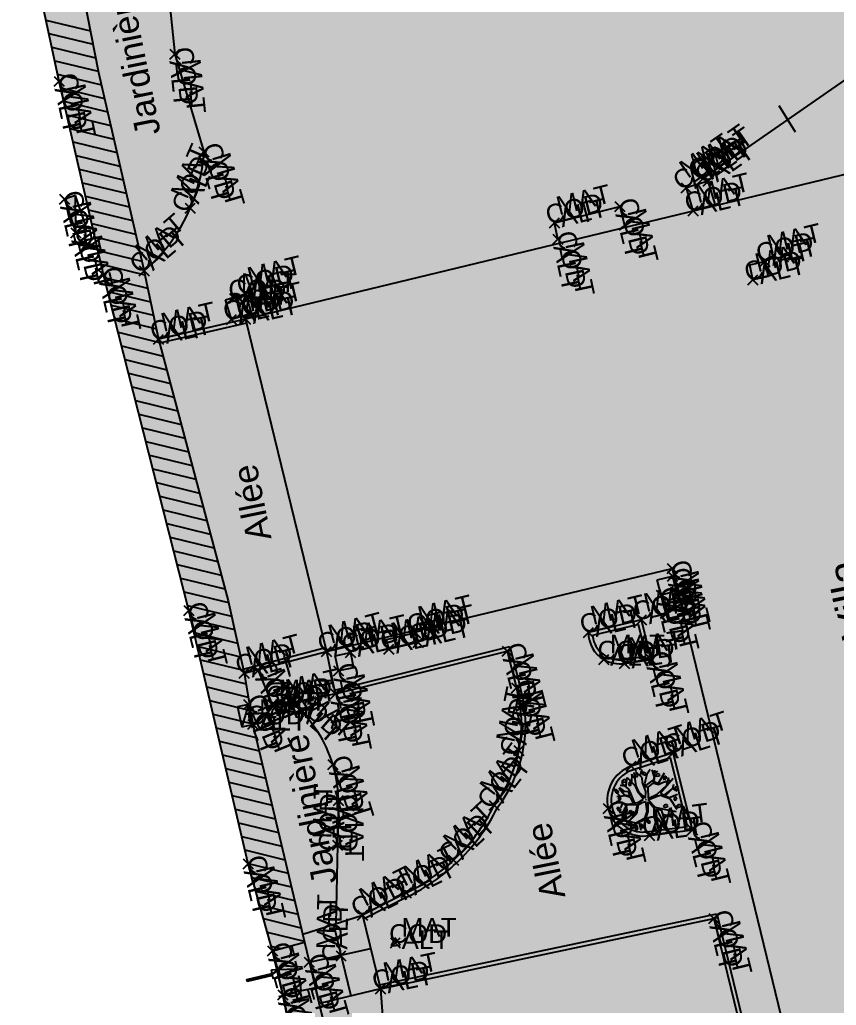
# Model space of a CAD drawing. Extents: x -24 to 1126, y -24 to 2053.
# Drawn here: x 1009.51 to 1025.9, y 1950.19 to 1969.98 of the extents above; entities that cross this region are included whole.
import ezdxf
from ezdxf.enums import TextEntityAlignment as Align

# ---------------------------------------------------------------- set-up
doc = ezdxf.new("R2010")
doc.units = 0
doc.header["$LTSCALE"] = 2.5
doc.header["$PDMODE"] = 3
doc.header["$PDSIZE"] = 0.1
for name, pattern in [('BORDCHAUSSEE', [1.7, 1.5, -0.2]), ('BORDURE', [44.45, 12.7, -6.35, 12.7, -6.35, 0, -6.35]), ('CACH200', [0.12, 0.08, -0.04]), ('FANTOME', [63.5, 31.75, -6.35, 6.35, -6.35, 6.35, -6.35])]:
    doc.linetypes.add(name, pattern=pattern)
doc.layers.get('0').update_dxf_attribs({"linetype": 'CONTINUOUS'})
for name, color, linetype in [('F_CADASTRE_APPLICATION', 252, 'FANTOME'), ('T_BATI', 7, 'CONTINUOUS'), ('T_BATI_HACHURES', 254, 'CONTINUOUS'), ('T_BORDURES_TROTTOIR', 7, 'CONTINUOUS'), ('T_HACHURES', 7, 'CONTINUOUS'), ('T_MURS', 7, 'CONTINUOUS'), ('T_MURS_HACHURES', 7, 'CONTINUOUS'), ('T_TEXTES', 7, 'CONTINUOUS'), ('T_VOIES_GOUDRON', 7, 'BORDCHAUSSEE'), ('TOPOALT', 7, 'CONTINUOUS'), ('TOPOCOD', 1, 'CONTINUOUS'), ('TOPOMAT', 4, 'CONTINUOUS')]:
    doc.layers.add(name, color=color, linetype=linetype)
doc.styles.add('ARIAL', font='arial.ttf')

msp = doc.modelspace()

# ---------------------------------------------------------------- linework, layer by layer
for p, q in [((1023.33, 1966.737), (1022.888, 1966.606)), ((1023.468, 1966.274), (1023.33, 1966.737)), ((1022.888, 1966.606), (1023.025, 1966.143)), ((1010.628, 1966.453), (1010.41, 1966.38)), ((1010.41, 1966.38), (1010.636, 1965.702)), ((1010.854, 1965.775), (1010.628, 1966.453)), ((1010.636, 1965.702), (1010.628, 1966.453)), ((1023.025, 1966.143), (1023.468, 1966.274)), ((1010.636, 1965.702), (1010.854, 1965.775)), ((1024.163, 1965.061), (1024.467, 1965.127)), ((1024.467, 1965.127), (1024.533, 1964.824)), ((1024.229, 1964.758), (1024.163, 1965.061)), ((1024.533, 1964.824), (1024.229, 1964.758)), ((1013.641, 1964.357), (1014.036, 1964.479)), ((1013.763, 1963.962), (1013.641, 1964.357)), ((1014.036, 1964.479), (1014.159, 1964.084)), ((1014.159, 1964.084), (1013.763, 1963.962)), ((1022.307, 1958.733), (1022.612, 1958.809)), ((1022.612, 1958.809), (1022.688, 1958.504)), ((1022.383, 1958.428), (1022.307, 1958.733)), ((1022.688, 1958.504), (1022.383, 1958.428)), ((1016.873, 1957.537), (1017.462, 1957.673)), ((1017.462, 1957.673), (1017.507, 1957.478)), ((1016.918, 1957.343), (1016.873, 1957.537)), ((1017.507, 1957.478), (1016.918, 1957.343)), ((1015.841, 1957.21), (1016.147, 1957.276)), ((1015.906, 1956.905), (1015.841, 1957.21)), ((1016.147, 1957.276), (1016.212, 1956.97)), ((1016.212, 1956.97), (1015.906, 1956.905)), ((1014.103, 1956.232), (1013.878, 1956.184)), ((1014.103, 1956.232), (1013.965, 1955.784)), ((1014.189, 1955.832), (1014.103, 1956.232)), ((1013.878, 1956.184), (1013.965, 1955.784)), ((1013.965, 1955.784), (1014.189, 1955.832))]:
    msp.add_line(p, q)
at = {"color": 0}
for p, q in [((1013.814, 1964.49), (1013.737, 1964.325)), ((1013.737, 1964.325), (1013.918, 1964.342)), ((1013.918, 1964.342), (1013.814, 1964.49)), ((1013.823, 1964.386), (1013.823, 1964.386)), ((1017.04, 1951.548), (1016.964, 1951.383)), ((1017.145, 1951.399), (1017.04, 1951.548)), ((1016.964, 1951.383), (1017.145, 1951.399)), ((1017.05, 1951.443), (1017.05, 1951.443))]:
    msp.add_line(p, q, dxfattribs=at)
at = {"color": 0, "linetype": 'CONTINUOUS'}
for p, q in [((1021.854, 1954.752), (1021.784, 1954.822)), ((1021.799, 1954.668), (1021.807, 1954.831)), ((1021.885, 1954.596), (1021.842, 1954.862)), ((1021.889, 1954.855), (1021.866, 1954.812)), ((1021.866, 1954.812), (1021.889, 1954.773)), ((1022.006, 1954.76), (1021.877, 1954.88)), ((1021.913, 1954.85), (1021.889, 1954.855)), ((1021.889, 1954.773), (1021.92, 1954.812)), ((1021.92, 1954.812), (1021.913, 1954.85)), ((1021.963, 1954.801), (1022.006, 1954.928)), ((1022.038, 1954.812), (1022.002, 1954.871)), ((1022.002, 1954.871), (1022.041, 1954.871)), ((1022.084, 1954.812), (1022.038, 1954.812)), ((1022.041, 1954.871), (1022.073, 1954.845)), ((1022.1, 1954.828), (1022.053, 1954.639)), ((1022.073, 1954.845), (1022.084, 1954.812)), ((1022.163, 1954.928), (1022.1, 1954.828)), ((1022.248, 1954.789), (1022.205, 1954.918)), ((1022.245, 1954.726), (1022.256, 1954.913)), ((1022.252, 1954.842), (1022.319, 1954.889)), ((1022.252, 1954.722), (1022.252, 1954.84)), ((1022.299, 1954.829), (1022.268, 1954.8)), ((1022.338, 1954.839), (1022.299, 1954.829)), ((1022.448, 1954.85), (1022.323, 1954.647)), ((1022.362, 1954.823), (1022.338, 1954.839)), ((1022.354, 1954.795), (1022.362, 1954.823)), ((1021.623, 1954.712), (1021.592, 1954.685)), ((1021.592, 1954.685), (1021.639, 1954.673)), ((1021.592, 1954.654), (1021.737, 1954.523)), ((1021.663, 1954.723), (1021.623, 1954.712)), ((1021.639, 1954.673), (1021.678, 1954.68)), ((1021.686, 1954.706), (1021.663, 1954.723)), ((1021.678, 1954.572), (1021.705, 1954.764)), ((1021.678, 1954.68), (1021.686, 1954.706)), ((1021.87, 1954.593), (1021.713, 1954.759)), ((1021.741, 1954.663), (1021.733, 1954.635)), ((1021.733, 1954.635), (1021.756, 1954.597)), ((1021.772, 1954.668), (1021.741, 1954.663)), ((1021.764, 1954.602), (1021.788, 1954.623)), ((1021.788, 1954.623), (1021.772, 1954.668)), ((1022.014, 1954.663), (1022.006, 1954.76)), ((1022.08, 1954.481), (1022.014, 1954.663)), ((1022.053, 1954.639), (1022.088, 1954.567)), ((1022.088, 1954.567), (1022.096, 1954.62)), ((1022.096, 1954.62), (1022.245, 1954.726)), ((1022.217, 1954.654), (1022.116, 1954.572)), ((1022.33, 1954.619), (1022.217, 1954.654)), ((1022.221, 1954.686), (1022.252, 1954.722)), ((1022.237, 1954.68), (1022.221, 1954.686)), ((1022.323, 1954.647), (1022.237, 1954.68)), ((1022.268, 1954.8), (1022.315, 1954.789)), ((1022.307, 1954.428), (1022.502, 1954.611)), ((1022.315, 1954.789), (1022.354, 1954.795)), ((1022.416, 1954.657), (1022.33, 1954.619)), ((1022.627, 1954.746), (1022.373, 1954.447)), ((1022.565, 1954.706), (1022.416, 1954.657)), ((1022.432, 1954.751), (1022.459, 1954.794)), ((1022.455, 1954.712), (1022.432, 1954.751)), ((1022.487, 1954.751), (1022.455, 1954.712)), ((1022.459, 1954.794), (1022.479, 1954.789)), ((1022.479, 1954.789), (1022.487, 1954.751)), ((1022.502, 1954.611), (1022.541, 1954.764)), ((1022.502, 1954.611), (1022.592, 1954.706)), ((1022.62, 1954.543), (1022.639, 1954.634)), ((1021.452, 1954.52), (1021.483, 1954.459)), ((1021.491, 1954.52), (1021.452, 1954.52)), ((1021.483, 1954.459), (1021.53, 1954.459)), ((1021.522, 1954.493), (1021.491, 1954.52)), ((1021.573, 1954.386), (1021.502, 1954.452)), ((1021.53, 1954.459), (1021.522, 1954.493)), ((1021.647, 1954.413), (1021.538, 1954.543)), ((1021.659, 1954.485), (1021.553, 1954.562)), ((1021.659, 1954.59), (1021.565, 1954.605)), ((1021.584, 1954.49), (1021.725, 1954.481)), ((1021.756, 1954.388), (1021.647, 1954.413)), ((1021.725, 1954.481), (1021.756, 1954.388)), ((1021.737, 1954.523), (1021.842, 1954.264)), ((1021.756, 1954.597), (1021.764, 1954.602)), ((1021.928, 1954.456), (1021.87, 1954.593)), ((1021.944, 1954.461), (1021.885, 1954.596)), ((1022.034, 1954.33), (1021.928, 1954.456)), ((1022.077, 1954.351), (1021.944, 1954.461)), ((1022.073, 1954.352), (1022.08, 1954.481)), ((1022.116, 1954.572), (1022.123, 1954.346)), ((1022.123, 1954.346), (1022.307, 1954.428)), ((1022.327, 1954.399), (1022.373, 1954.413)), ((1022.373, 1954.447), (1022.448, 1954.408)), ((1022.373, 1954.413), (1022.557, 1954.34)), ((1022.448, 1954.408), (1022.62, 1954.543)), ((1022.584, 1954.517), (1022.467, 1954.399)), ((1022.549, 1954.365), (1022.713, 1954.432)), ((1022.62, 1954.543), (1022.702, 1954.495)), ((1022.674, 1954.569), (1022.643, 1954.542)), ((1022.643, 1954.542), (1022.69, 1954.531)), ((1022.713, 1954.58), (1022.674, 1954.569)), ((1022.69, 1954.531), (1022.729, 1954.537)), ((1022.737, 1954.564), (1022.713, 1954.58)), ((1022.729, 1954.537), (1022.737, 1954.564)), ((1021.702, 1954.22), (1021.491, 1954.283)), ((1021.666, 1954.394), (1021.495, 1954.379)), ((1021.549, 1954.376), (1021.522, 1954.332)), ((1021.522, 1954.332), (1021.545, 1954.294)), ((1021.545, 1954.294), (1021.577, 1954.332)), ((1021.569, 1954.371), (1021.549, 1954.376)), ((1021.577, 1954.332), (1021.569, 1954.371)), ((1021.612, 1954.247), (1021.573, 1954.153)), ((1021.713, 1954.215), (1021.647, 1954.134)), ((1021.768, 1954.361), (1021.666, 1954.394)), ((1021.83, 1954.235), (1021.702, 1954.22)), ((1021.885, 1954.215), (1021.713, 1954.215)), ((1021.83, 1954.24), (1021.768, 1954.361)), ((1021.842, 1954.264), (1021.913, 1954.254)), ((1021.901, 1954.216), (1021.873, 1954.049)), ((1021.885, 1954.216), (1021.901, 1954.216)), ((1021.924, 1954.216), (1021.889, 1954.038)), ((1021.913, 1954.254), (1022.034, 1954.33)), ((1021.924, 1954.215), (1022.006, 1954.264)), ((1022.006, 1954.264), (1022.073, 1954.283)), ((1022.073, 1954.283), (1022.096, 1954.08)), ((1022.08, 1954.318), (1022.084, 1954.318)), ((1022.084, 1954.318), (1022.084, 1954.323)), ((1022.084, 1954.313), (1022.084, 1954.318)), ((1022.084, 1954.318), (1022.088, 1954.318)), ((1022.127, 1954.317), (1022.327, 1954.399)), ((1022.272, 1954.162), (1022.127, 1954.317)), ((1022.127, 1954.08), (1022.127, 1954.279)), ((1022.127, 1954.279), (1022.237, 1954.158)), ((1022.495, 1954.222), (1022.455, 1954.211)), ((1022.467, 1954.399), (1022.549, 1954.365)), ((1022.518, 1954.205), (1022.495, 1954.222)), ((1022.557, 1954.34), (1022.702, 1954.129)), ((1022.651, 1954.371), (1022.643, 1954.344)), ((1022.643, 1954.344), (1022.666, 1954.305)), ((1022.682, 1954.377), (1022.651, 1954.371)), ((1022.666, 1954.305), (1022.674, 1954.311)), ((1022.674, 1954.311), (1022.698, 1954.332)), ((1022.698, 1954.332), (1022.682, 1954.377)), ((1022.76, 1954.222), (1022.721, 1954.211)), ((1022.784, 1954.205), (1022.76, 1954.222)), ((1021.538, 1954.156), (1021.495, 1954.156)), ((1021.495, 1954.156), (1021.53, 1954.096)), ((1021.53, 1954.096), (1021.577, 1954.096)), ((1021.569, 1954.129), (1021.538, 1954.156)), ((1021.616, 1954.062), (1021.545, 1954.062)), ((1021.577, 1954.096), (1021.569, 1954.129)), ((1021.647, 1954.134), (1021.584, 1953.985)), ((1021.6, 1953.974), (1021.627, 1954.018)), ((1021.627, 1954.018), (1021.647, 1954.013)), ((1021.643, 1954.131), (1021.678, 1953.989)), ((1021.889, 1954.038), (1021.686, 1953.837)), ((1021.745, 1954.088), (1021.768, 1954.101)), ((1021.756, 1954.05), (1021.745, 1954.088)), ((1021.776, 1954.02), (1021.756, 1954.05)), ((1021.768, 1954.101), (1021.799, 1954.08)), ((1021.799, 1954.05), (1021.776, 1954.02)), ((1021.799, 1954.08), (1021.799, 1954.05)), ((1021.873, 1954.049), (1021.854, 1954.013)), ((1022.096, 1954.08), (1022.053, 1953.941)), ((1022.08, 1953.936), (1022.127, 1954.08)), ((1022.237, 1954.158), (1022.237, 1953.995)), ((1022.272, 1954.123), (1022.256, 1954.014)), ((1022.483, 1954.115), (1022.272, 1954.162)), ((1022.401, 1954.1), (1022.272, 1954.123)), ((1022.448, 1953.936), (1022.401, 1954.1)), ((1022.42, 1954.03), (1022.623, 1953.97)), ((1022.455, 1954.211), (1022.424, 1954.184)), ((1022.424, 1954.184), (1022.471, 1954.172)), ((1022.471, 1954.172), (1022.51, 1954.178)), ((1022.694, 1954.076), (1022.483, 1954.115)), ((1022.51, 1954.178), (1022.518, 1954.205)), ((1022.588, 1954.057), (1022.58, 1954.03)), ((1022.58, 1954.03), (1022.604, 1953.991)), ((1022.62, 1954.063), (1022.588, 1954.057)), ((1022.612, 1953.996), (1022.635, 1954.019)), ((1022.635, 1954.019), (1022.62, 1954.063)), ((1022.721, 1954.211), (1022.69, 1954.184)), ((1022.69, 1954.184), (1022.737, 1954.172)), ((1022.737, 1954.172), (1022.776, 1954.178)), ((1022.776, 1954.178), (1022.784, 1954.205)), ((1021.623, 1953.936), (1021.6, 1953.974)), ((1021.655, 1953.974), (1021.623, 1953.936)), ((1021.647, 1954.013), (1021.655, 1953.974)), ((1021.678, 1953.989), (1021.647, 1953.917)), ((1021.877, 1953.845), (1021.647, 1953.898)), ((1021.748, 1953.836), (1021.717, 1953.809)), ((1021.776, 1953.931), (1021.725, 1953.881)), ((1021.788, 1953.848), (1021.748, 1953.836)), ((1021.854, 1954.013), (1021.772, 1953.93)), ((1021.811, 1953.831), (1021.788, 1953.848)), ((1021.803, 1953.803), (1021.811, 1953.831)), ((1021.815, 1953.778), (1021.842, 1953.821)), ((1021.842, 1953.821), (1022.08, 1953.936)), ((1022.053, 1953.941), (1021.877, 1953.845)), ((1021.94, 1953.865), (1021.979, 1953.705)), ((1021.995, 1953.82), (1021.955, 1953.82)), ((1021.955, 1953.82), (1021.991, 1953.759)), ((1022.026, 1953.792), (1021.995, 1953.82)), ((1022.127, 1953.914), (1022.088, 1953.914)), ((1022.088, 1953.914), (1022.12, 1953.853)), ((1022.12, 1953.853), (1022.166, 1953.853)), ((1022.159, 1953.886), (1022.127, 1953.914)), ((1022.166, 1953.853), (1022.159, 1953.886)), ((1022.272, 1953.859), (1022.217, 1953.701)), ((1022.237, 1953.995), (1022.272, 1953.859)), ((1022.256, 1954.014), (1022.334, 1953.932)), ((1022.366, 1953.884), (1022.256, 1953.974)), ((1022.256, 1953.974), (1022.327, 1953.724)), ((1022.334, 1953.932), (1022.436, 1953.787)), ((1022.389, 1953.854), (1022.338, 1953.739)), ((1022.397, 1953.908), (1022.432, 1953.848)), ((1022.44, 1953.908), (1022.397, 1953.908)), ((1022.432, 1953.848), (1022.479, 1953.848)), ((1022.471, 1953.881), (1022.44, 1953.908)), ((1022.479, 1953.848), (1022.471, 1953.881)), ((1022.604, 1953.991), (1022.612, 1953.996)), ((1021.717, 1953.809), (1021.764, 1953.798)), ((1021.764, 1953.798), (1021.803, 1953.803)), ((1021.889, 1953.782), (1021.866, 1953.743)), ((1021.866, 1953.743), (1021.889, 1953.704)), ((1021.913, 1953.782), (1021.889, 1953.788)), ((1021.889, 1953.704), (1021.92, 1953.743)), ((1021.92, 1953.743), (1021.913, 1953.782)), ((1021.991, 1953.759), (1022.038, 1953.759)), ((1022.038, 1953.759), (1022.026, 1953.792)), ((1022.256, 1953.765), (1022.229, 1953.721)), ((1022.229, 1953.721), (1022.252, 1953.683)), ((1022.252, 1953.683), (1022.284, 1953.721)), ((1022.276, 1953.759), (1022.256, 1953.765)), ((1022.284, 1953.721), (1022.276, 1953.759))]:
    msp.add_line(p, q, dxfattribs=at)
at = {"color": 0, "linetype": 'BYBLOCK'}
for p, q in [((1014.561, 1950.904), (1015.042, 1950.92)), ((1014.578, 1950.831), (1014.561, 1950.904)), ((1015.042, 1950.92), (1014.604, 1950.72)), ((1014.066, 1950.711), (1014.578, 1950.831)), ((1014.075, 1950.671), (1014.066, 1950.711)), ((1014.587, 1950.792), (1014.075, 1950.671)), ((1014.604, 1950.72), (1014.587, 1950.792))]:
    msp.add_line(p, q, dxfattribs=at)
at = {"color": 0}
for p in [(1012.626, 1969.29), (1010.302, 1968.743), (1013.208, 1967.325), (1023.232, 1966.793), (1022.888, 1966.606), (1023.33, 1966.737), (1010.41, 1966.38), (1012.932, 1966.194), (1021.554, 1966.227), (1023.03, 1966.144), (1020.243, 1965.899), (1010.636, 1965.702), (1020.313, 1965.573), (1024.467, 1965.127), (1011.192, 1964.855), (1012.005, 1964.939), (1024.229, 1964.758), (1014.036, 1964.479), (1013.823, 1964.386), (1013.763, 1963.962), (1014.042, 1963.965), (1012.298, 1963.563), (1022.608, 1958.959), (1022.612, 1958.809), (1022.383, 1958.428), (1012.905, 1958.118), (1021.992, 1957.932), (1017.458, 1957.672), (1020.925, 1957.677), (1017.507, 1957.478), (1015.668, 1957.297), (1016.147, 1957.276), (1016.918, 1957.343), (1019.293, 1957.299), (1021.233, 1957.135), (1022.183, 1957.135), (1014.294, 1956.916), (1015.906, 1956.905), (1021.65, 1957.056), (1014.017, 1956.859), (1019.48, 1956.563), (1015.845, 1956.442), (1014.103, 1956.232), (1014.579, 1956.228), (1014.8, 1956.205), (1015.019, 1956.228), (1014.189, 1955.832), (1019.53, 1955.304), (1022.628, 1955.261), (1015.796, 1955.026), (1021.784, 1954.99), (1015.908, 1954.304), (1019.033, 1954.206), (1021.324, 1954.145), (1023.013, 1953.716), (1022.154, 1953.602), (1015.89, 1953.408), (1018.217, 1953.103), (1014.094, 1953.034), (1017.27, 1952.447), (1016.39, 1951.998), (1023.444, 1951.933), (1017.05, 1951.443), (1014.581, 1951.282), (1015.959, 1951.185), (1015.322, 1951.055), (1014.789, 1950.399), (1016.75, 1950.523)]:
    msp.add_point(p, dxfattribs=at)
for points in [[(1010.628, 1965.726), (1010.41, 1966.38), (1010.628, 1966.453)], [(1010.628, 1965.726), (1010.628, 1966.453), (1010.636, 1965.702)], [(1014.103, 1955.814), (1013.965, 1955.784), (1014.103, 1956.232)], [(1014.103, 1955.814), (1014.103, 1956.232), (1014.189, 1955.832)]]:
    msp.add_solid(points)
at = {"layer": 'F_CADASTRE_APPLICATION'}
for p, q in [((1010.302, 1968.743), (1009.509, 1972.414)), ((1011.192, 1964.855), (1010.302, 1968.743)), ((1012.905, 1958.118), (1011.192, 1964.855)), ((1014.094, 1953.034), (1012.905, 1958.118)), ((1014.581, 1951.282), (1014.094, 1953.034)), ((1014.789, 1950.399), (1014.581, 1951.282)), ((1015.696, 1946.146), (1014.789, 1950.399))]:
    msp.add_line(p, q, dxfattribs=at)
at = {"layer": 'T_BATI', "linetype": 'CONTINUOUS'}
for p, q in [((1028.096, 1967.362), (1014.042, 1963.965)), ((1014.042, 1963.965), (1015.668, 1957.297)), ((1015.668, 1957.297), (1022.608, 1958.959)), ((1022.608, 1958.959), (1025.865, 1945.58))]:
    msp.add_line(p, q, dxfattribs=at)
at = {"layer": 'T_BATI', "linetype": 'CACH200'}
msp.add_line((1014.97, 1951.374), (1015.178, 1950.491), dxfattribs=at)
at = {"layer": 'T_BATI_HACHURES', "color": 254}
for points in [[(1028.096, 1946.14), (1025.865, 1966.823), (1028.096, 1967.362)], [(1025.865, 1945.58), (1022.608, 1966.035), (1025.865, 1966.823)], [(1025.865, 1945.58), (1025.865, 1966.823), (1028.096, 1946.14)], [(1022.608, 1958.959), (1015.668, 1964.358), (1022.608, 1966.035)], [(1022.608, 1958.959), (1022.608, 1966.035), (1025.865, 1945.58)], [(1015.668, 1957.297), (1014.042, 1963.965), (1015.668, 1964.358)], [(1015.668, 1957.297), (1015.668, 1964.358), (1022.608, 1958.959)]]:
    msp.add_solid(points, dxfattribs=at)
at = {"layer": 'T_BORDURES_TROTTOIR'}
for p, q in [((1012.284, 1972.579), (1012.626, 1969.29)), ((1012.626, 1969.29), (1013.208, 1967.325)), ((1014.042, 1963.965), (1012.298, 1963.563)), ((1021.992, 1957.932), (1020.925, 1957.677)), ((1022.183, 1957.135), (1021.992, 1957.932)), ((1014.017, 1956.859), (1015.668, 1957.297)), ((1015.668, 1957.297), (1015.845, 1956.442)), ((1015.845, 1956.442), (1019.293, 1957.299)), ((1019.293, 1957.299), (1019.48, 1956.563)), ((1021.65, 1957.056), (1022.183, 1957.135)), ((1014.294, 1956.916), (1014.579, 1956.228)), ((1015.845, 1956.442), (1014.8, 1956.205)), ((1014.579, 1956.228), (1015.019, 1956.228)), ((1022.628, 1955.261), (1021.784, 1954.99)), ((1023.013, 1953.716), (1022.628, 1955.261)), ((1015.908, 1954.304), (1015.89, 1953.408)), ((1022.154, 1953.602), (1023.013, 1953.716)), ((1015.89, 1953.408), (1015.857, 1951.828)), ((1017.27, 1952.447), (1016.39, 1951.998)), ((1016.75, 1950.523), (1023.444, 1951.933)), ((1023.444, 1951.933), (1025.895, 1941.881)), ((1016.75, 1950.523), (1016.87, 1948.933))]:
    msp.add_line(p, q, dxfattribs=at)
at = {"layer": 'T_BORDURES_TROTTOIR', "linetype": 'BORDURE'}
for p, q in [((1014.06, 1963.887), (1012.316, 1963.485)), ((1021.933, 1957.836), (1021.008, 1957.614)), ((1022.085, 1957.201), (1021.933, 1957.836)), ((1015.826, 1956.52), (1019.351, 1957.396)), ((1019.351, 1957.396), (1019.557, 1956.583)), ((1013.997, 1956.937), (1015.648, 1957.375)), ((1021.638, 1957.135), (1022.085, 1957.201)), ((1022.571, 1955.159), (1021.809, 1954.915)), ((1022.914, 1953.783), (1022.571, 1955.159)), ((1022.142, 1953.681), (1022.914, 1953.783)), ((1017.306, 1952.376), (1016.426, 1951.926)), ((1016.734, 1950.602), (1023.503, 1952.027)), ((1023.503, 1952.027), (1025.923, 1942.103))]:
    msp.add_line(p, q, dxfattribs=at)
at = {"layer": 'T_BORDURES_TROTTOIR'}
for centre, radius, start, end in [((1009.757, 1967.57), 3.461, 336.5708, 355.9516), ((1009.757, 1967.57), 3.461, 310.5278, 336.5708), ((1021.551, 1957.674), 0.626, 179.7613, 239.4691), ((1021.551, 1957.674), 0.626, 239.4691, 279.1578), ((1016.912, 1955.829), 2.671, 348.6745, 15.9459), ((1013.309, 1954.271), 2.599, 16.8994, 48.8551), ((1016.912, 1955.829), 2.671, 322.5744, 348.6745), ((1013.309, 1954.271), 2.599, 0.7432, 16.8994), ((1022.025, 1954.311), 0.721, 109.5906, 193.3526), ((1015.58, 1955.905), 3.848, 313.2722, 333.8048), ((1022.025, 1954.311), 0.721, 193.3526, 280.293), ((1015.58, 1955.905), 3.848, 296.058, 313.2722)]:
    msp.add_arc(centre, radius, start, end, dxfattribs=at)
at = {"layer": 'T_BORDURES_TROTTOIR', "linetype": 'BORDURE'}
for centre, radius, start, end in [((1021.551, 1957.674), 0.546, 186.2831, 239.4691), ((1021.551, 1957.674), 0.546, 239.4691, 279.2133), ((1016.912, 1955.829), 2.751, 348.6745, 15.9209), ((1016.912, 1955.829), 2.751, 322.7385, 348.6745), ((1022.025, 1954.311), 0.641, 109.7023, 193.3526), ((1015.58, 1955.905), 3.928, 313.2722, 333.6904), ((1022.025, 1954.311), 0.641, 193.3526, 280.4588), ((1015.58, 1955.905), 3.928, 296.0684, 313.2722)]:
    msp.add_arc(centre, radius, start, end, dxfattribs=at)
at = {"layer": 'T_HACHURES', "color": 31}
for points in [[(1026.232, 1924.465), (1023.067, 2025.404), (1026.232, 2025.906)], [(1023.067, 1929.33), (1019.977, 2024.915), (1023.067, 2025.404)], [(1023.067, 1929.33), (1023.067, 2025.404), (1026.232, 1924.465)], [(1019.977, 1934.571), (1017.53, 2024.578), (1019.977, 2024.915)], [(1019.977, 1934.571), (1019.977, 2024.915), (1023.067, 1929.33)], [(1017.172, 1939.54), (1015.778, 2024.338), (1017.172, 2024.529)], [(1017.195, 1939.469), (1017.172, 2024.529), (1017.195, 2024.532)], [(1017.172, 1939.54), (1017.172, 2024.529), (1017.195, 1939.469)], [(1017.218, 1939.398), (1017.195, 2024.532), (1017.218, 2024.536)], [(1017.195, 1939.469), (1017.195, 2024.532), (1017.218, 1939.398)], [(1017.243, 1939.328), (1017.218, 2024.536), (1017.243, 2024.539)], [(1017.218, 1939.398), (1017.218, 2024.536), (1017.243, 1939.328)], [(1017.27, 1939.258), (1017.243, 2024.539), (1017.27, 2024.543)], [(1017.243, 1939.328), (1017.243, 2024.539), (1017.27, 1939.258)], [(1017.297, 1939.189), (1017.27, 2024.543), (1017.297, 2024.546)], [(1017.27, 1939.258), (1017.27, 2024.543), (1017.297, 1939.189)], [(1017.327, 1939.12), (1017.297, 2024.546), (1017.327, 2024.551)], [(1017.297, 1939.189), (1017.297, 2024.546), (1017.327, 1939.12)], [(1017.357, 1939.052), (1017.327, 2024.551), (1017.357, 2024.555)], [(1017.327, 1939.12), (1017.327, 2024.551), (1017.357, 1939.052)], [(1017.389, 1938.985), (1017.357, 2024.555), (1017.389, 2024.559)], [(1017.357, 1939.052), (1017.357, 2024.555), (1017.389, 1938.985)], [(1017.422, 1938.918), (1017.389, 2024.559), (1017.422, 2024.564)], [(1017.389, 1938.985), (1017.389, 2024.559), (1017.422, 1938.918)], [(1017.457, 1938.852), (1017.422, 2024.564), (1017.457, 2024.568)], [(1017.422, 1938.918), (1017.422, 2024.564), (1017.457, 1938.852)], [(1017.493, 1938.786), (1017.457, 2024.568), (1017.493, 2024.573)], [(1017.457, 1938.852), (1017.457, 2024.568), (1017.493, 1938.786)], [(1017.53, 1938.722), (1017.493, 2024.573), (1017.53, 2024.578)], [(1017.493, 1938.786), (1017.493, 2024.573), (1017.53, 1938.722)], [(1017.53, 1938.722), (1017.53, 2024.578), (1019.977, 1934.571)], [(1015.696, 1946.146), (1014.789, 2024.252), (1015.696, 2024.33)], [(1015.778, 1945.776), (1015.696, 2024.33), (1015.778, 2024.338)], [(1015.696, 1946.146), (1015.696, 2024.33), (1015.778, 1945.776)], [(1015.778, 1945.776), (1015.778, 2024.338), (1017.172, 1939.54)], [(1013.332, 1956.293), (1012.905, 2021.761), (1013.332, 2024.125)], [(1014.094, 1953.034), (1013.332, 2024.125), (1014.094, 2024.191)], [(1013.332, 1956.293), (1013.332, 2024.125), (1014.094, 1953.034)], [(1014.581, 1951.282), (1014.094, 2024.191), (1014.581, 2024.234)], [(1014.094, 1953.034), (1014.094, 2024.191), (1014.581, 1951.282)], [(1014.789, 1950.399), (1014.581, 2024.234), (1014.789, 2024.252)], [(1014.581, 1951.282), (1014.581, 2024.234), (1014.789, 1950.399)], [(1014.789, 1950.399), (1014.789, 2024.252), (1015.696, 1946.146)], [(1012.905, 1958.118), (1012.874, 2021.588), (1012.905, 2021.761)], [(1012.905, 1958.118), (1012.905, 2021.761), (1013.332, 1956.293)], [(1012.874, 1958.242), (1012.021, 2017.071), (1012.874, 2021.588)], [(1012.874, 1958.242), (1012.874, 2021.588), (1012.905, 1958.118)], [(1012.021, 1961.593), (1011.192, 2013.625), (1012.021, 2017.071)], [(1012.021, 1961.593), (1012.021, 2017.071), (1012.874, 1958.242)], [(1011.192, 1964.855), (1010.998, 2012.817), (1011.192, 2013.625)], [(1011.192, 1964.855), (1011.192, 2013.625), (1012.021, 1961.593)], [(1010.998, 1965.704), (1010.302, 2009.929), (1010.998, 2012.817)], [(1010.998, 1965.704), (1010.998, 2012.817), (1011.192, 1964.855)], [(1010.302, 1968.743), (1010.029, 2008.795), (1010.302, 2009.929)], [(1010.302, 1968.743), (1010.302, 2009.929), (1010.998, 1965.704)], [(1010.029, 1970.008), (1010.029, 2008.795), (1010.302, 1968.743)]]:
    msp.add_solid(points, dxfattribs=at)
at = {"layer": 'T_MURS'}
for p, q in [((1010.302, 1968.743), (1009.509, 1972.414)), ((1010.433, 1972.289), (1011.092, 1968.919)), ((1011.092, 1968.919), (1011.978, 1965.045)), ((1023.232, 1966.793), (1026.444, 1969.029)), ((1011.192, 1964.855), (1010.302, 1968.743)), ((1025.084, 1967.725), (1024.753, 1968.251)), ((1025.084, 1967.725), (1024.884, 1968.043)), ((1020.93, 1965.922), (1020.825, 1966.297)), ((1020.93, 1965.922), (1020.829, 1966.283)), ((1011.978, 1965.045), (1012.298, 1963.563)), ((1012.905, 1958.118), (1011.192, 1964.855)), ((1013.073, 1963.583), (1012.972, 1963.97)), ((1013.073, 1963.583), (1012.978, 1963.946)), ((1012.298, 1963.563), (1013.691, 1958.31)), ((1013.691, 1958.31), (1014.017, 1956.859)), ((1014.094, 1953.034), (1012.905, 1958.118)), ((1014.814, 1957.217), (1014.935, 1956.795)), ((1014.814, 1957.217), (1014.918, 1956.856)), ((1014.017, 1956.859), (1014.189, 1955.832)), ((1014.189, 1955.832), (1015.223, 1951.46)), ((1014.581, 1951.282), (1014.094, 1953.034)), ((1015.193, 1951.617), (1016.39, 1951.998)), ((1016.39, 1951.998), (1016.75, 1950.523)), ((1015.806, 1951.812), (1016.156, 1950.378)), ((1014.581, 1951.282), (1015.223, 1951.46)), ((1015.526, 1950.224), (1015.193, 1951.617)), ((1014.581, 1951.282), (1014.789, 1950.399)), ((1015.322, 1951.055), (1016.555, 1951.331)), ((1015.322, 1951.055), (1015.688, 1951.137)), ((1015.448, 1950.54), (1014.789, 1950.399)), ((1016.474, 1946.316), (1015.448, 1950.54)), ((1016.75, 1950.523), (1015.526, 1950.224)), ((1014.789, 1950.399), (1015.696, 1946.146))]:
    msp.add_line(p, q, dxfattribs=at)
at = {"layer": 'T_MURS_HACHURES'}
for p, q in [((1010.037, 1969.973), (1010.928, 1969.756)), ((1010.095, 1969.701), (1010.981, 1969.486)), ((1010.154, 1969.43), (1011.034, 1969.216)), ((1010.212, 1969.158), (1011.086, 1968.946)), ((1010.271, 1968.887), (1011.148, 1968.674)), ((1010.332, 1968.615), (1011.21, 1968.401)), ((1010.394, 1968.343), (1011.272, 1968.129)), ((1010.456, 1968.07), (1011.335, 1967.857)), ((1010.519, 1967.798), (1011.397, 1967.584)), ((1010.581, 1967.525), (1011.46, 1967.312)), ((1010.643, 1967.253), (1011.522, 1967.039)), ((1010.706, 1966.98), (1011.584, 1966.767)), ((1010.768, 1966.708), (1011.647, 1966.495)), ((1010.83, 1966.436), (1011.709, 1966.222)), ((1010.893, 1966.163), (1011.771, 1965.95)), ((1010.955, 1965.891), (1011.834, 1965.677)), ((1011.017, 1965.618), (1011.896, 1965.405)), ((1011.08, 1965.346), (1011.958, 1965.132)), ((1011.142, 1965.073), (1012.018, 1964.861)), ((1011.206, 1964.801), (1012.077, 1964.589)), ((1011.276, 1964.526), (1012.135, 1964.318)), ((1011.345, 1964.252), (1012.194, 1964.046)), ((1011.415, 1963.978), (1012.252, 1963.775)), ((1011.485, 1963.704), (1012.314, 1963.502)), ((1011.555, 1963.43), (1012.387, 1963.227)), ((1011.624, 1963.155), (1012.46, 1962.952)), ((1011.694, 1962.881), (1012.533, 1962.677)), ((1011.764, 1962.607), (1012.606, 1962.402)), ((1011.833, 1962.333), (1012.679, 1962.127)), ((1011.903, 1962.059), (1012.752, 1961.852)), ((1011.973, 1961.784), (1012.824, 1961.577)), ((1012.043, 1961.51), (1012.897, 1961.302)), ((1012.112, 1961.236), (1012.97, 1961.027)), ((1012.182, 1960.962), (1013.043, 1960.752)), ((1012.252, 1960.687), (1013.116, 1960.477)), ((1012.322, 1960.413), (1013.189, 1960.202)), ((1012.391, 1960.139), (1013.262, 1959.927)), ((1012.461, 1959.865), (1013.335, 1959.652)), ((1012.531, 1959.591), (1013.408, 1959.377)), ((1012.6, 1959.316), (1013.481, 1959.102)), ((1012.67, 1959.042), (1013.554, 1958.827)), ((1012.74, 1958.768), (1013.627, 1958.553)), ((1012.81, 1958.494), (1013.698, 1958.278)), ((1012.879, 1958.22), (1013.759, 1958.006)), ((1012.945, 1957.946), (1013.821, 1957.734)), ((1013.009, 1957.673), (1013.882, 1957.461)), ((1013.073, 1957.401), (1013.943, 1957.189)), ((1013.137, 1957.128), (1014.004, 1956.917)), ((1013.2, 1956.855), (1014.053, 1956.648)), ((1013.264, 1956.582), (1014.098, 1956.38)), ((1013.328, 1956.31), (1014.143, 1956.112)), ((1013.392, 1956.037), (1014.188, 1955.843)), ((1013.456, 1955.764), (1014.251, 1955.571)), ((1013.52, 1955.491), (1014.316, 1955.298)), ((1013.583, 1955.218), (1014.38, 1955.025)), ((1013.647, 1954.946), (1014.445, 1954.752)), ((1013.711, 1954.673), (1014.509, 1954.479)), ((1013.775, 1954.4), (1014.574, 1954.206)), ((1013.839, 1954.127), (1014.639, 1953.933)), ((1013.902, 1953.855), (1014.703, 1953.66)), ((1013.966, 1953.582), (1014.768, 1953.387)), ((1014.03, 1953.309), (1014.832, 1953.114)), ((1014.094, 1953.036), (1014.897, 1952.841)), ((1014.17, 1952.76), (1014.961, 1952.568)), ((1014.247, 1952.484), (1015.026, 1952.295)), ((1014.324, 1952.209), (1015.09, 1952.022)), ((1014.4, 1951.933), (1015.155, 1951.749)), ((1014.477, 1951.657), (1015.219, 1951.476)), ((1014.553, 1951.381), (1014.759, 1951.331))]:
    msp.add_line(p, q, dxfattribs=at)
at = {"layer": 'T_VOIES_GOUDRON'}
for p, q in [((1020.243, 1965.899), (1021.554, 1966.227)), ((1021.554, 1966.227), (1021.661, 1965.8)), ((1020.313, 1965.573), (1020.243, 1965.899))]:
    msp.add_line(p, q, dxfattribs=at)

# ---------------------------------------------------------------- texts
at = {"layer": 'T_TEXTES', "style": 'ARIAL'}
for s, height, p in [('Jardinière', 0.5, (1012.185, 1969.242)), ('Allée', 0.5, (1014.559, 1960.357)), ('Villa', 0.6, (1026.635, 1958.435)), ('Jardinière', 0.5, (1015.729, 1954.201)), ('Allée', 0.5, (1020.46, 1953.165))]:
    msp.add_text(s, height=height, rotation=101.3966, dxfattribs=at).set_placement(p, align=Align.BOTTOM_CENTER)
at = {"layer": 'TOPOALT', "style": 'ARIAL'}
for p, rotation in [((1012.514, 1969.152), 275.9384), ((1010.206, 1968.595), 282.1877), ((1023.406, 1966.762), 34.8517), ((1023.504, 1966.706), 34.8517), ((1013.096, 1966.259), 66.571), ((1023.062, 1966.575), 34.8517), ((1013.124, 1967.17), 286.5226), ((1023.18, 1966.052), 13.5876), ((1020.394, 1965.809), 14.0356), ((1010.316, 1966.231), 282.8925), ((1021.463, 1966.076), 284.0356), ((1012.181, 1964.926), 40.528), ((1010.542, 1965.552), 282.8925), ((1024.618, 1965.035), 13.5876), ((1020.217, 1965.425), 282.131), ((1024.38, 1964.666), 13.5876), ((1014.187, 1964.387), 13.5876), ((1011.098, 1964.705), 282.8925), ((1013.913, 1963.868), 12.9912), ((1014.192, 1963.871), 12.9912), ((1012.448, 1963.469), 12.9912), ((1022.516, 1958.808), 283.683), ((1022.52, 1958.658), 283.683), ((1022.143, 1957.839), 13.4441), ((1022.291, 1958.277), 283.683), ((1017.609, 1957.579), 13.4635), ((1021.075, 1957.584), 13.4441), ((1012.815, 1957.967), 284.266), ((1015.821, 1957.208), 14.8579), ((1017.068, 1957.25), 13.4635), ((1017.657, 1957.385), 13.4635), ((1016.297, 1957.183), 13.4635), ((1021.792, 1956.951), 8.373), ((1014.17, 1956.77), 14.8579), ((1019.202, 1957.147), 284.2407), ((1022.09, 1956.984), 283.4594), ((1014.227, 1956.753), 292.4432), ((1014.95, 1956.111), 12.7758), ((1015.809, 1956.757), 281.7085), ((1014.704, 1956.103), 0.0341), ((1019.678, 1955.402), 78.6748), ((1019.389, 1956.411), 284.2407), ((1015.031, 1956.052), 318.8551), ((1015.748, 1956.294), 281.7085), ((1014.035, 1956.069), 292.4432), ((1014.315, 1955.707), 0.0341), ((1022.785, 1955.18), 17.7461), ((1021.941, 1954.91), 17.7461), ((1019.208, 1954.229), 52.5747), ((1015.712, 1954.87), 286.8996), ((1016.017, 1953.53), 88.8335), ((1015.784, 1954.178), 270.7434), ((1018.394, 1953.097), 43.2724), ((1021.231, 1953.994), 283.352), ((1022.295, 1953.494), 7.556), ((1022.922, 1953.564), 283.9982), ((1017.437, 1952.39), 26.0582), ((1014.001, 1952.884), 283.1652), ((1016.558, 1951.943), 27.0725), ((1016.086, 1951.308), 88.8335), ((1023.352, 1951.782), 283.707), ((1014.494, 1951.128), 285.5244), ((1015.235, 1950.901), 285.5244), ((1016.899, 1950.427), 11.8932), ((1014.693, 1950.251), 282.031)]:
    msp.add_attdef('ALT', p, '', height=0.375, rotation=rotation, dxfattribs=at)
for p in [(1013.948, 1964.261), (1021.358, 1957.01), (1017.175, 1951.318)]:
    msp.add_attdef('ALT', p, '', height=0.375, dxfattribs=at)
at = {"layer": 'TOPOCOD', "style": 'ARIAL'}
for p, rotation in [((1012.613, 1969.414), 275.9384), ((1010.276, 1968.865), 282.1877), ((1013.173, 1967.445), 286.5226), ((1023.13, 1966.721), 34.8517), ((1023.228, 1966.666), 34.8517), ((1022.786, 1966.535), 34.8517), ((1012.882, 1966.079), 66.571), ((1022.908, 1966.115), 13.5876), ((1010.382, 1966.502), 282.8925), ((1020.121, 1965.869), 14.0356), ((1021.524, 1966.349), 284.0356), ((1010.608, 1965.824), 282.8925), ((1011.91, 1964.858), 40.528), ((1020.286, 1965.695), 282.131), ((1024.345, 1965.098), 13.5876), ((1024.108, 1964.728), 13.5876), ((1011.164, 1964.977), 282.8925), ((1013.915, 1964.45), 13.5876), ((1013.642, 1963.933), 12.9912), ((1013.921, 1963.937), 12.9912), ((1012.176, 1963.534), 12.9912), ((1022.579, 1959.08), 283.683), ((1022.582, 1958.93), 283.683), ((1022.353, 1958.55), 283.683), ((1021.871, 1957.903), 13.4441), ((1012.874, 1958.24), 284.266), ((1017.337, 1957.643), 13.4635), ((1020.803, 1957.648), 13.4441), ((1017.385, 1957.449), 13.4635), ((1015.547, 1957.265), 14.8579), ((1016.025, 1957.246), 13.4635), ((1016.796, 1957.313), 13.4635), ((1013.897, 1956.827), 14.8579), ((1019.262, 1957.42), 284.2407), ((1021.527, 1957.038), 8.373), ((1022.154, 1957.256), 283.4594), ((1014.247, 1957.031), 292.4432), ((1015.881, 1957.027), 281.7085), ((1014.454, 1956.228), 0.0341), ((1014.678, 1956.177), 12.7758), ((1015.82, 1956.564), 281.7085), ((1019.449, 1956.684), 284.2407), ((1014.055, 1956.348), 292.4432), ((1014.925, 1956.31), 318.8551), ((1014.064, 1955.832), 0.0341), ((1019.506, 1955.182), 78.6748), ((1022.509, 1955.223), 17.7461), ((1021.665, 1954.952), 17.7461), ((1015.759, 1955.146), 286.8996), ((1018.957, 1954.106), 52.5747), ((1015.887, 1953.283), 88.8335), ((1015.906, 1954.429), 270.7434), ((1021.295, 1954.266), 283.352), ((1022.03, 1953.585), 7.556), ((1018.126, 1953.017), 43.2724), ((1022.983, 1953.837), 283.9982), ((1014.066, 1953.156), 283.1652), ((1017.158, 1952.392), 26.0582), ((1016.279, 1951.941), 27.0725), ((1015.956, 1951.06), 88.8335), ((1023.414, 1952.055), 283.707), ((1014.548, 1951.402), 285.5244), ((1015.289, 1951.176), 285.5244), ((1016.628, 1950.498), 11.8932), ((1014.763, 1950.522), 282.031)]:
    msp.add_attdef('COD', p, '', height=0.375, rotation=rotation, dxfattribs=at)
for p in [(1013.698, 1964.386), (1021.108, 1957.135), (1016.925, 1951.443)]:
    msp.add_attdef('COD', p, '', height=0.375, dxfattribs=at)
at = {"layer": 'TOPOMAT', "style": 'ARIAL'}
for p, rotation in [((1012.763, 1969.178), 275.9384), ((1010.451, 1968.647), 282.1877), ((1023.263, 1966.967), 34.8517), ((1022.919, 1966.78), 34.8517), ((1023.361, 1966.911), 34.8517), ((1012.867, 1966.358), 66.571), ((1013.364, 1967.241), 286.5226), ((1023.122, 1966.295), 13.5876), ((1020.334, 1966.051), 14.0356), ((1010.56, 1966.286), 282.8925), ((1012.019, 1965.116), 40.528), ((1021.706, 1966.136), 284.0356), ((1024.559, 1965.278), 13.5876), ((1010.786, 1965.608), 282.8925), ((1020.461, 1965.477), 282.131), ((1024.322, 1964.909), 13.5876), ((1014.129, 1964.63), 13.5876), ((1011.342, 1964.761), 282.8925), ((1013.857, 1964.111), 12.9912), ((1014.136, 1964.115), 12.9912), ((1012.392, 1963.712), 12.9912), ((1022.759, 1958.867), 283.683), ((1022.085, 1958.083), 13.4441), ((1022.763, 1958.717), 283.683), ((1017.551, 1957.822), 13.4635), ((1021.017, 1957.827), 13.4441), ((1022.534, 1958.336), 283.683), ((1017.599, 1957.628), 13.4635), ((1013.057, 1958.028), 284.266), ((1015.757, 1957.45), 14.8579), ((1016.239, 1957.426), 13.4635), ((1017.01, 1957.493), 13.4635), ((1014.106, 1957.012), 14.8579), ((1021.756, 1957.198), 8.373), ((1019.445, 1957.209), 284.2407), ((1022.334, 1957.042), 283.4594), ((1014.458, 1956.848), 292.4432), ((1014.894, 1956.354), 12.7758), ((1016.054, 1956.808), 281.7085), ((1014.704, 1956.353), 0.0341), ((1019.432, 1955.451), 78.6748), ((1015.195, 1956.24), 318.8551), ((1019.632, 1956.472), 284.2407), ((1014.266, 1956.165), 292.4432), ((1014.314, 1955.957), 0.0341), ((1015.993, 1956.345), 281.7085), ((1022.709, 1955.418), 17.7461), ((1021.865, 1955.148), 17.7461), ((1019.009, 1954.381), 52.5747), ((1015.952, 1954.943), 286.8996), ((1015.767, 1953.535), 88.8335), ((1018.223, 1953.279), 43.2724), ((1022.262, 1953.742), 7.556), ((1016.034, 1954.181), 270.7434), ((1021.474, 1954.052), 283.352), ((1023.165, 1953.625), 283.9982), ((1017.327, 1952.615), 26.0582), ((1014.244, 1952.941), 283.1652), ((1016.444, 1952.166), 27.0725), ((1015.836, 1951.313), 88.8335), ((1023.595, 1951.841), 283.707), ((1014.735, 1951.195), 285.5244), ((1016.847, 1950.672), 11.8932), ((1015.476, 1950.968), 285.5244), ((1014.937, 1950.303), 282.031)]:
    msp.add_attdef('MAT', p, '', height=0.375, rotation=rotation, dxfattribs=at)
for p in [(1013.948, 1964.511), (1021.358, 1957.26), (1017.175, 1951.568)]:
    msp.add_attdef('MAT', p, '', height=0.375, dxfattribs=at)

doc.saveas('drawing.dxf')
